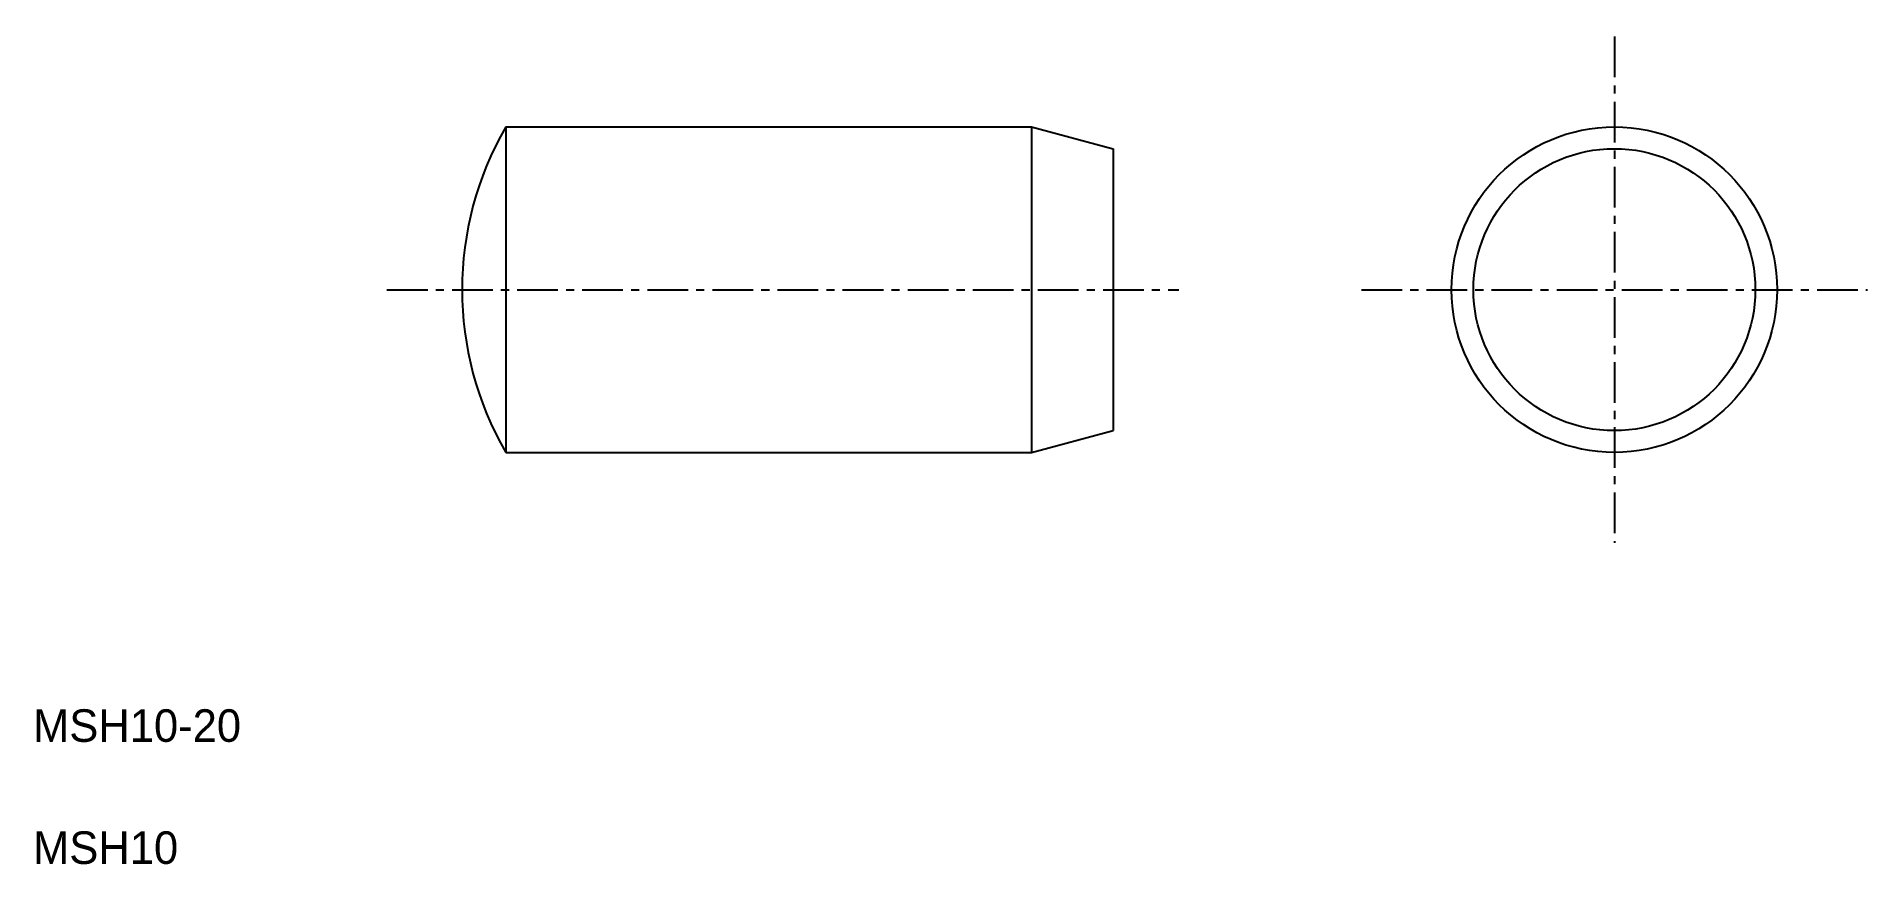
# Model space of a CAD drawing. Extents: x 94.6 to 150.9, y 153.1 to 178.5.
import ezdxf

# ---------------------------------------------------------------- set-up
doc = ezdxf.new("R2010")
doc.units = 0
doc.linetypes.add('CENTER', pattern=[2, 1.25, -0.25, 0.25, -0.25])
doc.layers.get('0').update_dxf_attribs({"linetype": 'CONTINUOUS'})
doc.layers.add('CENTER', color=1, linetype='CENTER')

msp = doc.modelspace()

# ---------------------------------------------------------------- linework, layer by layer
at = {"color": 7, "linetype": 'CONTINUOUS'}
for p, q in [((109.014, 175.763), (125.174, 175.763)), ((109.014, 175.763), (109.014, 165.763)), ((125.174, 175.763), (125.174, 165.763)), ((125.174, 175.763), (127.674, 175.093)), ((127.674, 175.093), (127.674, 166.433)), ((125.174, 165.763), (127.674, 166.433)), ((109.014, 165.763), (125.174, 165.763))]:
    msp.add_line(p, q, dxfattribs=at)
for radius in [5, 4.33]:
    msp.add_circle((143.078, 170.763), radius, dxfattribs=at)
msp.add_arc((117.674, 170.763), 10, 150, 210, dxfattribs=at)
at = {"layer": 'CENTER', "color": 1, "linetype": 'CENTER'}
for p, q in [((143.078, 178.536), (143.078, 162.99)), ((105.367, 170.763), (129.691, 170.763)), ((135.305, 170.763), (150.851, 170.763))]:
    msp.add_line(p, q, dxfattribs=at)

# ---------------------------------------------------------------- texts
at = {"color": 7, "linetype": 'CONTINUOUS'}
for s, p in [('MSH10-20', (94.492, 156.873)), ('MSH10', (94.492, 153.123))]:
    msp.add_text(s, height=1, dxfattribs=at).set_placement(p)

doc.saveas('drawing.dxf')
